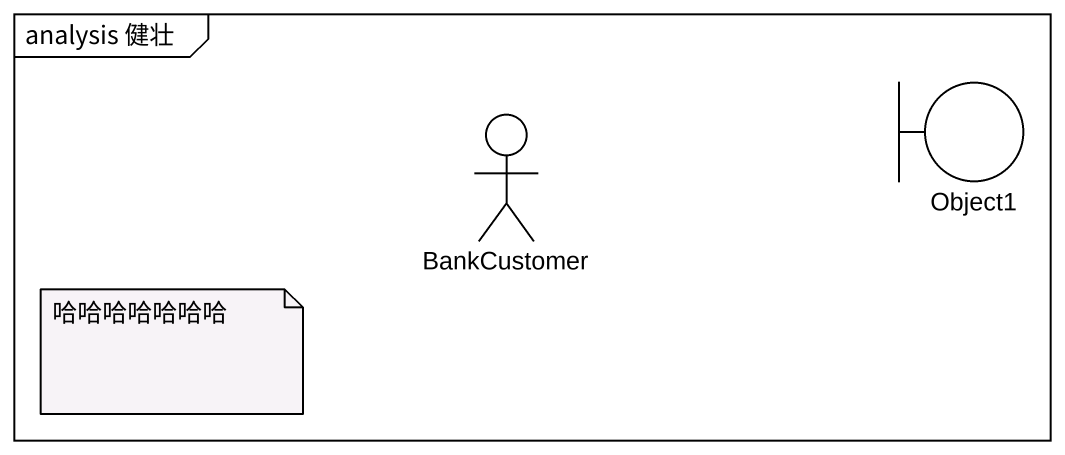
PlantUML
@startuml
mainframe analysis 健壮
actor BankCustomer
boundary Object1
note as N1
  哈哈哈哈哈哈哈
end note
@enduml
